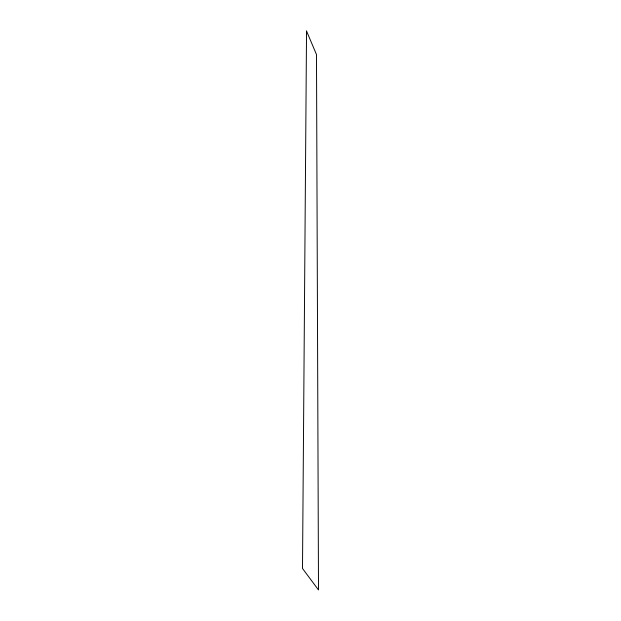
<?xml version="1.0" encoding="UTF-8"?>
<svg xmlns="http://www.w3.org/2000/svg" width="621" height="621" viewBox="0 0 621 621"><rect width="100%" height="100%" fill="white"/><g stroke="black" fill="none" stroke-linecap="round" stroke-linejoin="round"><path stroke-width="0.93" d="M306.541 31.05L302.497 568.471L318.503 589.95L316.485 54.532L306.541 31.05"/></g></svg>
